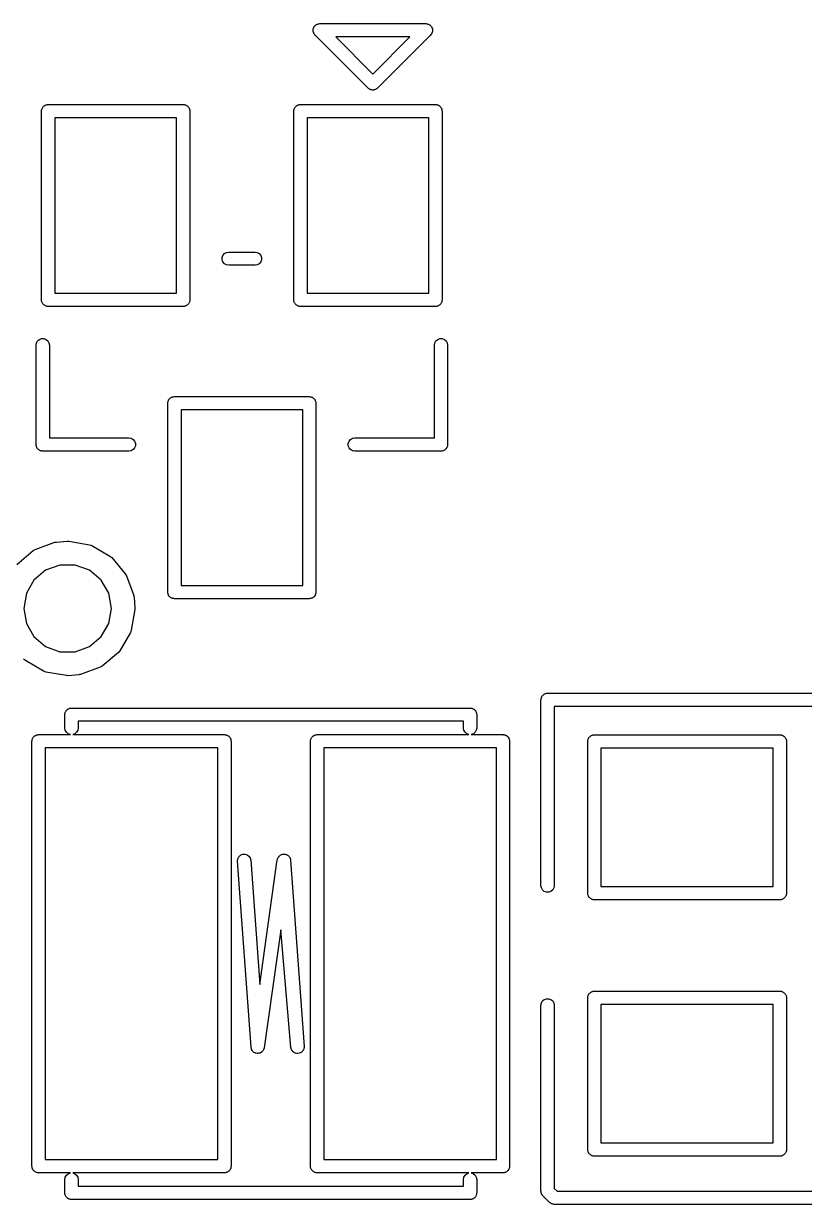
# Model space of a CAD drawing. Extents: x 105.1 to 166.9, y -128.1 to -71.6.
# Drawn here: x 142.27 to 148.15, y -122.59 to -113.7 of the extents above; entities that cross this region are included whole.
import ezdxf

# ---------------------------------------------------------------- set-up
doc = ezdxf.new("R2010")
doc.units = 0
doc.header["$MEASUREMENT"] = 0
doc.layers.add('BLACK', color=7, linetype='CONTINUOUS')

msp = doc.modelspace()

# ---------------------------------------------------------------- linework, layer by layer
at = {"layer": 'Black'}
for p, q in [((144.454, -113.729), (144.456, -113.723)), ((144.456, -113.723), (144.457, -113.722)), ((144.457, -113.722), (144.458, -113.72)), ((144.458, -113.72), (144.463, -113.715)), ((144.463, -113.715), (144.467, -113.71)), ((144.467, -113.71), (144.469, -113.709)), ((144.469, -113.709), (144.471, -113.707)), ((144.471, -113.707), (144.476, -113.705)), ((144.476, -113.705), (144.482, -113.701)), ((144.482, -113.701), (144.484, -113.701)), ((144.484, -113.701), (144.486, -113.7)), ((144.486, -113.7), (144.493, -113.699)), ((144.493, -113.699), (144.499, -113.698)), ((144.499, -113.698), (145.299, -113.698)), ((145.299, -113.698), (145.306, -113.699)), ((145.306, -113.699), (145.312, -113.7)), ((145.312, -113.7), (145.314, -113.701)), ((145.314, -113.701), (145.316, -113.701)), ((145.316, -113.701), (145.322, -113.705)), ((145.322, -113.705), (145.328, -113.707)), ((145.328, -113.707), (145.33, -113.709)), ((145.33, -113.709), (145.331, -113.71)), ((145.331, -113.71), (145.336, -113.715)), ((145.336, -113.715), (145.34, -113.72)), ((145.34, -113.72), (145.341, -113.722)), ((145.341, -113.722), (145.343, -113.723)), ((145.343, -113.723), (145.345, -113.729)), ((144.449, -113.753), (144.45, -113.746)), ((144.45, -113.755), (144.449, -113.753)), ((144.45, -113.74), (144.451, -113.737)), ((144.45, -113.746), (144.45, -113.74)), ((144.45, -113.757), (144.45, -113.755)), ((144.452, -113.763), (144.45, -113.757)), ((144.451, -113.735), (144.454, -113.729)), ((144.451, -113.737), (144.451, -113.735)), ((144.454, -113.769), (144.452, -113.763)), ((144.455, -113.771), (144.454, -113.769)), ((144.456, -113.773), (144.455, -113.771)), ((144.46, -113.778), (144.456, -113.773)), ((144.464, -113.784), (144.46, -113.778)), ((144.864, -114.184), (144.464, -113.784)), ((144.62, -113.798), (144.899, -114.078)), ((145.179, -113.798), (144.62, -113.798)), ((144.899, -114.078), (145.179, -113.798)), ((145.335, -113.784), (144.935, -114.184)), ((145.338, -113.778), (145.335, -113.784)), ((145.343, -113.773), (145.338, -113.778)), ((145.345, -113.769), (145.343, -113.771)), ((145.343, -113.771), (145.343, -113.773)), ((145.345, -113.729), (145.348, -113.735)), ((145.346, -113.763), (145.345, -113.769)), ((145.349, -113.757), (145.346, -113.763)), ((145.348, -113.735), (145.348, -113.737)), ((145.348, -113.737), (145.349, -113.74)), ((145.349, -113.74), (145.349, -113.746)), ((145.349, -113.746), (145.349, -113.753)), ((145.349, -113.753), (145.349, -113.755)), ((145.349, -113.755), (145.349, -113.757)), ((144.867, -114.186), (144.864, -114.184)), ((144.871, -114.189), (144.867, -114.186)), ((144.874, -114.191), (144.871, -114.189)), ((144.878, -114.194), (144.874, -114.191)), ((144.882, -114.195), (144.878, -114.194)), ((144.886, -114.197), (144.882, -114.195)), ((144.891, -114.197), (144.886, -114.197)), ((144.895, -114.198), (144.891, -114.197)), ((144.899, -114.198), (144.895, -114.198)), ((144.904, -114.198), (144.899, -114.198)), ((144.908, -114.197), (144.904, -114.198)), ((144.912, -114.197), (144.908, -114.197)), ((144.916, -114.195), (144.912, -114.197)), ((144.92, -114.194), (144.916, -114.195)), ((144.924, -114.191), (144.92, -114.194)), ((144.928, -114.189), (144.924, -114.191)), ((144.931, -114.186), (144.928, -114.189)), ((144.935, -114.184), (144.931, -114.186)), ((142.405, -114.348), (142.407, -114.344)), ((142.405, -114.352), (142.405, -114.348)), ((142.407, -114.344), (142.408, -114.34)), ((142.408, -114.34), (142.41, -114.336)), ((142.41, -114.336), (142.411, -114.332)), ((142.411, -114.332), (142.414, -114.328)), ((142.414, -114.328), (142.416, -114.324)), ((142.416, -114.324), (142.42, -114.322)), ((142.42, -114.322), (142.423, -114.318)), ((142.423, -114.318), (142.426, -114.316)), ((142.426, -114.316), (142.43, -114.313)), ((142.43, -114.313), (142.434, -114.312)), ((142.434, -114.312), (142.438, -114.31)), ((142.438, -114.31), (142.442, -114.309)), ((142.442, -114.309), (142.446, -114.307)), ((142.446, -114.307), (142.45, -114.307)), ((142.45, -114.307), (142.455, -114.307)), ((142.455, -114.307), (143.471, -114.307)), ((143.471, -114.307), (143.475, -114.307)), ((143.475, -114.307), (143.479, -114.307)), ((143.479, -114.307), (143.483, -114.309)), ((143.483, -114.309), (143.488, -114.31)), ((143.488, -114.31), (143.492, -114.312)), ((143.492, -114.312), (143.496, -114.313)), ((143.496, -114.313), (143.499, -114.316)), ((143.499, -114.316), (143.503, -114.318)), ((143.503, -114.318), (143.506, -114.322)), ((143.506, -114.322), (143.509, -114.324)), ((143.509, -114.324), (143.511, -114.328)), ((143.511, -114.328), (143.514, -114.332)), ((143.514, -114.332), (143.515, -114.336)), ((143.515, -114.336), (143.518, -114.34)), ((143.518, -114.34), (143.518, -114.344)), ((143.518, -114.344), (143.52, -114.348)), ((143.52, -114.348), (143.52, -114.352)), ((144.305, -114.348), (144.307, -114.344)), ((144.305, -114.352), (144.305, -114.348)), ((144.307, -114.344), (144.308, -114.34)), ((144.308, -114.34), (144.31, -114.336)), ((144.31, -114.336), (144.311, -114.332)), ((144.311, -114.332), (144.314, -114.328)), ((144.314, -114.328), (144.316, -114.324)), ((144.316, -114.324), (144.32, -114.322)), ((144.32, -114.322), (144.323, -114.318)), ((144.323, -114.318), (144.326, -114.316)), ((144.326, -114.316), (144.33, -114.313)), ((144.33, -114.313), (144.334, -114.312)), ((144.334, -114.312), (144.338, -114.31)), ((144.338, -114.31), (144.342, -114.309)), ((144.342, -114.309), (144.346, -114.307)), ((144.346, -114.307), (144.35, -114.307)), ((144.35, -114.307), (144.355, -114.307)), ((144.355, -114.307), (145.371, -114.307)), ((145.371, -114.307), (145.375, -114.307)), ((145.375, -114.307), (145.379, -114.307)), ((145.379, -114.307), (145.383, -114.309)), ((145.383, -114.309), (145.388, -114.31)), ((145.388, -114.31), (145.392, -114.312)), ((145.392, -114.312), (145.396, -114.313)), ((145.396, -114.313), (145.399, -114.316)), ((145.399, -114.316), (145.403, -114.318)), ((145.403, -114.318), (145.406, -114.322)), ((145.406, -114.322), (145.409, -114.324)), ((145.409, -114.324), (145.411, -114.328)), ((145.411, -114.328), (145.414, -114.332)), ((145.414, -114.332), (145.415, -114.336)), ((145.415, -114.336), (145.418, -114.34)), ((145.418, -114.34), (145.418, -114.344)), ((145.418, -114.344), (145.42, -114.348)), ((145.42, -114.348), (145.42, -114.352)), ((142.405, -114.357), (142.405, -114.352)), ((142.405, -115.779), (142.405, -114.357)), ((142.505, -114.407), (142.505, -115.729)), ((143.421, -114.407), (142.505, -114.407)), ((143.421, -115.729), (143.421, -114.407)), ((143.52, -114.352), (143.521, -114.357)), ((143.521, -114.357), (143.521, -115.779)), ((144.305, -114.357), (144.305, -114.352)), ((144.305, -115.779), (144.305, -114.357)), ((144.405, -114.407), (144.405, -115.729)), ((145.321, -114.407), (144.405, -114.407)), ((145.321, -115.729), (145.321, -114.407)), ((145.42, -114.352), (145.421, -114.357)), ((145.421, -114.357), (145.421, -115.779)), ((143.796, -115.421), (143.814, -115.418)), ((143.814, -115.418), (144.012, -115.418)), ((144.012, -115.418), (144.029, -115.421)), ((143.764, -115.459), (143.77, -115.443)), ((143.764, -115.477), (143.764, -115.459)), ((143.77, -115.493), (143.764, -115.477)), ((143.77, -115.443), (143.781, -115.43)), ((143.781, -115.506), (143.77, -115.493)), ((143.781, -115.43), (143.796, -115.421)), ((143.796, -115.515), (143.781, -115.506)), ((144.029, -115.421), (144.044, -115.43)), ((144.044, -115.506), (144.029, -115.515)), ((144.044, -115.43), (144.055, -115.443)), ((144.055, -115.493), (144.044, -115.506)), ((144.055, -115.443), (144.061, -115.459)), ((144.061, -115.477), (144.055, -115.493)), ((144.061, -115.459), (144.061, -115.477)), ((143.814, -115.518), (143.796, -115.515)), ((144.012, -115.518), (143.814, -115.518)), ((144.029, -115.515), (144.012, -115.518)), ((142.505, -115.729), (143.421, -115.729)), ((144.405, -115.729), (145.321, -115.729)), ((142.405, -115.783), (142.405, -115.779)), ((142.405, -115.788), (142.405, -115.783)), ((142.407, -115.792), (142.405, -115.788)), ((142.408, -115.796), (142.407, -115.792)), ((142.41, -115.8), (142.408, -115.796)), ((142.411, -115.804), (142.41, -115.8)), ((142.414, -115.807), (142.411, -115.804)), ((142.416, -115.811), (142.414, -115.807)), ((142.42, -115.814), (142.416, -115.811)), ((142.423, -115.817), (142.42, -115.814)), ((142.426, -115.819), (142.423, -115.817)), ((142.43, -115.822), (142.426, -115.819)), ((142.434, -115.824), (142.43, -115.822)), ((142.438, -115.826), (142.434, -115.824)), ((142.442, -115.827), (142.438, -115.826)), ((142.446, -115.828), (142.442, -115.827)), ((142.45, -115.828), (142.446, -115.828)), ((142.455, -115.829), (142.45, -115.828)), ((143.471, -115.829), (142.455, -115.829)), ((143.475, -115.828), (143.471, -115.829)), ((143.479, -115.828), (143.475, -115.828)), ((143.483, -115.827), (143.479, -115.828)), ((143.488, -115.826), (143.483, -115.827)), ((143.492, -115.824), (143.488, -115.826)), ((143.496, -115.822), (143.492, -115.824)), ((143.499, -115.819), (143.496, -115.822)), ((143.503, -115.817), (143.499, -115.819)), ((143.506, -115.814), (143.503, -115.817)), ((143.509, -115.811), (143.506, -115.814)), ((143.511, -115.807), (143.509, -115.811)), ((143.514, -115.804), (143.511, -115.807)), ((143.515, -115.8), (143.514, -115.804)), ((143.518, -115.796), (143.515, -115.8)), ((143.52, -115.788), (143.518, -115.792)), ((143.518, -115.792), (143.518, -115.796)), ((143.521, -115.779), (143.52, -115.783)), ((143.52, -115.783), (143.52, -115.788)), ((144.305, -115.783), (144.305, -115.779)), ((144.305, -115.788), (144.305, -115.783)), ((144.307, -115.792), (144.305, -115.788)), ((144.308, -115.796), (144.307, -115.792)), ((144.31, -115.8), (144.308, -115.796)), ((144.311, -115.804), (144.31, -115.8)), ((144.314, -115.807), (144.311, -115.804)), ((144.316, -115.811), (144.314, -115.807)), ((144.32, -115.814), (144.316, -115.811)), ((144.323, -115.817), (144.32, -115.814)), ((144.326, -115.819), (144.323, -115.817)), ((144.33, -115.822), (144.326, -115.819)), ((144.334, -115.824), (144.33, -115.822)), ((144.338, -115.826), (144.334, -115.824)), ((144.342, -115.827), (144.338, -115.826)), ((144.346, -115.828), (144.342, -115.827)), ((144.35, -115.828), (144.346, -115.828)), ((144.355, -115.829), (144.35, -115.828)), ((145.371, -115.829), (144.355, -115.829)), ((145.375, -115.828), (145.371, -115.829)), ((145.379, -115.828), (145.375, -115.828)), ((145.383, -115.827), (145.379, -115.828)), ((145.388, -115.826), (145.383, -115.827)), ((145.392, -115.824), (145.388, -115.826)), ((145.396, -115.822), (145.392, -115.824)), ((145.399, -115.819), (145.396, -115.822)), ((145.403, -115.817), (145.399, -115.819)), ((145.406, -115.814), (145.403, -115.817)), ((145.409, -115.811), (145.406, -115.814)), ((145.411, -115.807), (145.409, -115.811)), ((145.414, -115.804), (145.411, -115.807)), ((145.415, -115.8), (145.414, -115.804)), ((145.418, -115.796), (145.415, -115.8)), ((145.42, -115.788), (145.418, -115.792)), ((145.418, -115.792), (145.418, -115.796)), ((145.421, -115.779), (145.42, -115.783)), ((145.42, -115.783), (145.42, -115.788)), ((142.363, -116.119), (142.366, -116.102)), ((142.363, -116.868), (142.363, -116.119)), ((142.366, -116.102), (142.374, -116.087)), ((142.374, -116.087), (142.388, -116.076)), ((142.388, -116.076), (142.404, -116.07)), ((142.404, -116.07), (142.421, -116.07)), ((142.421, -116.07), (142.438, -116.076)), ((142.438, -116.076), (142.451, -116.087)), ((142.451, -116.087), (142.46, -116.102)), ((142.46, -116.102), (142.463, -116.119)), ((142.463, -116.119), (142.463, -116.818)), ((145.363, -116.119), (145.366, -116.102)), ((145.363, -116.818), (145.363, -116.119)), ((145.366, -116.102), (145.374, -116.087)), ((145.374, -116.087), (145.388, -116.076)), ((145.388, -116.076), (145.404, -116.07)), ((145.404, -116.07), (145.421, -116.07)), ((145.421, -116.07), (145.438, -116.076)), ((145.438, -116.076), (145.451, -116.087)), ((145.451, -116.087), (145.46, -116.102)), ((145.46, -116.102), (145.463, -116.119)), ((145.463, -116.119), (145.463, -116.868)), ((143.355, -116.548), (143.357, -116.544)), ((143.355, -116.552), (143.355, -116.548)), ((143.355, -116.557), (143.355, -116.552)), ((143.355, -117.979), (143.355, -116.557)), ((143.357, -116.544), (143.358, -116.54)), ((143.358, -116.54), (143.36, -116.536)), ((143.36, -116.536), (143.361, -116.532)), ((143.361, -116.532), (143.364, -116.528)), ((143.364, -116.528), (143.366, -116.525)), ((143.366, -116.525), (143.37, -116.522)), ((143.37, -116.522), (143.373, -116.518)), ((143.373, -116.518), (143.376, -116.516)), ((143.376, -116.516), (143.38, -116.513)), ((143.38, -116.513), (143.384, -116.512)), ((143.384, -116.512), (143.388, -116.51)), ((143.388, -116.51), (143.392, -116.509)), ((143.392, -116.509), (143.396, -116.508)), ((143.396, -116.508), (143.4, -116.508)), ((143.4, -116.508), (143.405, -116.507)), ((143.405, -116.507), (144.421, -116.507)), ((144.421, -116.507), (144.425, -116.508)), ((144.425, -116.508), (144.429, -116.508)), ((144.429, -116.508), (144.433, -116.509)), ((144.433, -116.509), (144.438, -116.51)), ((144.438, -116.51), (144.442, -116.512)), ((144.442, -116.512), (144.446, -116.513)), ((144.446, -116.513), (144.449, -116.516)), ((144.449, -116.516), (144.453, -116.518)), ((144.453, -116.518), (144.456, -116.522)), ((144.456, -116.522), (144.459, -116.525)), ((144.459, -116.525), (144.461, -116.528)), ((144.461, -116.528), (144.464, -116.532)), ((144.464, -116.532), (144.465, -116.536)), ((144.465, -116.536), (144.468, -116.54)), ((144.468, -116.54), (144.468, -116.544)), ((144.468, -116.544), (144.47, -116.548)), ((144.47, -116.548), (144.47, -116.552)), ((144.47, -116.552), (144.471, -116.557)), ((144.471, -116.557), (144.471, -117.979)), ((143.455, -116.607), (143.455, -117.929)), ((144.371, -116.607), (143.455, -116.607)), ((144.371, -117.929), (144.371, -116.607)), ((142.463, -116.818), (143.062, -116.818)), ((143.062, -116.818), (143.079, -116.821)), ((143.079, -116.821), (143.094, -116.83)), ((143.094, -116.83), (143.105, -116.843)), ((144.72, -116.843), (144.731, -116.83)), ((144.731, -116.83), (144.746, -116.821)), ((144.746, -116.821), (144.764, -116.818)), ((144.764, -116.818), (145.363, -116.818)), ((142.363, -116.872), (142.363, -116.868)), ((142.363, -116.877), (142.363, -116.872)), ((142.365, -116.881), (142.363, -116.877)), ((142.366, -116.885), (142.365, -116.881)), ((142.368, -116.889), (142.366, -116.885)), ((142.369, -116.893), (142.368, -116.889)), ((142.372, -116.896), (142.369, -116.893)), ((142.374, -116.9), (142.372, -116.896)), ((142.378, -116.903), (142.374, -116.9)), ((142.38, -116.906), (142.378, -116.903)), ((142.384, -116.908), (142.38, -116.906)), ((142.388, -116.911), (142.384, -116.908)), ((142.392, -116.913), (142.388, -116.911)), ((142.395, -116.915), (142.392, -116.913)), ((142.4, -116.916), (142.395, -116.915)), ((142.404, -116.917), (142.4, -116.916)), ((142.408, -116.917), (142.404, -116.917)), ((142.413, -116.918), (142.408, -116.917)), ((143.062, -116.918), (142.413, -116.918)), ((143.079, -116.915), (143.062, -116.918)), ((143.094, -116.906), (143.079, -116.915)), ((143.105, -116.893), (143.094, -116.906)), ((143.105, -116.843), (143.111, -116.859)), ((143.111, -116.877), (143.105, -116.893)), ((143.111, -116.859), (143.111, -116.877)), ((144.714, -116.859), (144.72, -116.843)), ((144.714, -116.877), (144.714, -116.859)), ((144.72, -116.893), (144.714, -116.877)), ((144.731, -116.906), (144.72, -116.893)), ((144.746, -116.915), (144.731, -116.906)), ((144.764, -116.918), (144.746, -116.915)), ((145.413, -116.918), (144.764, -116.918)), ((145.417, -116.917), (145.413, -116.918)), ((145.421, -116.917), (145.417, -116.917)), ((145.426, -116.916), (145.421, -116.917)), ((145.43, -116.915), (145.426, -116.916)), ((145.434, -116.913), (145.43, -116.915)), ((145.438, -116.911), (145.434, -116.913)), ((145.441, -116.908), (145.438, -116.911)), ((145.445, -116.906), (145.441, -116.908)), ((145.448, -116.903), (145.445, -116.906)), ((145.451, -116.9), (145.448, -116.903)), ((145.453, -116.896), (145.451, -116.9)), ((145.456, -116.893), (145.453, -116.896)), ((145.458, -116.889), (145.456, -116.893)), ((145.46, -116.885), (145.458, -116.889)), ((145.461, -116.881), (145.46, -116.885)), ((145.462, -116.877), (145.461, -116.881)), ((145.463, -116.868), (145.462, -116.872)), ((145.462, -116.872), (145.462, -116.877)), ((142.355, -117.659), (142.504, -117.604)), ((142.504, -117.604), (142.511, -117.603)), ((142.511, -117.603), (142.517, -117.602)), ((142.517, -117.602), (142.596, -117.595)), ((142.596, -117.595), (142.603, -117.595)), ((142.603, -117.595), (142.609, -117.595)), ((142.609, -117.595), (142.766, -117.623)), ((142.766, -117.623), (142.766, -117.623)), ((142.766, -117.623), (142.775, -117.626)), ((142.775, -117.626), (142.782, -117.629)), ((142.782, -117.629), (142.782, -117.629)), ((142.782, -117.629), (142.919, -117.708)), ((142.218, -117.77), (142.34, -117.667)), ((142.34, -117.667), (142.355, -117.659)), ((142.919, -117.708), (142.919, -117.708)), ((142.919, -117.708), (142.926, -117.714)), ((142.926, -117.714), (142.933, -117.719)), ((142.933, -117.719), (142.933, -117.719)), ((142.933, -117.719), (143.035, -117.841)), ((142.435, -117.815), (142.347, -117.889)), ((142.543, -117.776), (142.435, -117.815)), ((142.658, -117.776), (142.543, -117.776)), ((142.766, -117.815), (142.658, -117.776)), ((142.854, -117.889), (142.766, -117.815)), ((142.347, -117.889), (142.29, -117.988)), ((142.912, -117.988), (142.854, -117.889)), ((143.035, -117.841), (143.044, -117.856)), ((143.044, -117.856), (143.098, -118.005)), ((142.29, -117.988), (142.27, -118.102)), ((142.932, -118.102), (142.912, -117.988)), ((143.355, -117.984), (143.355, -117.979)), ((143.355, -117.988), (143.355, -117.984)), ((143.357, -117.992), (143.355, -117.988)), ((143.358, -117.996), (143.357, -117.992)), ((143.36, -118), (143.358, -117.996)), ((143.455, -117.929), (144.371, -117.929)), ((144.468, -117.996), (144.465, -118)), ((144.47, -117.988), (144.468, -117.992)), ((144.468, -117.992), (144.468, -117.996)), ((144.471, -117.979), (144.47, -117.984)), ((144.47, -117.984), (144.47, -117.988)), ((143.098, -118.005), (143.099, -118.012)), ((143.099, -118.012), (143.101, -118.018)), ((143.101, -118.018), (143.108, -118.097)), ((143.361, -118.004), (143.36, -118)), ((143.364, -118.008), (143.361, -118.004)), ((143.366, -118.011), (143.364, -118.008)), ((143.37, -118.014), (143.366, -118.011)), ((143.373, -118.018), (143.37, -118.014)), ((143.376, -118.02), (143.373, -118.018)), ((143.38, -118.023), (143.376, -118.02)), ((143.384, -118.024), (143.38, -118.023)), ((143.388, -118.026), (143.384, -118.024)), ((143.392, -118.027), (143.388, -118.026)), ((143.396, -118.028), (143.392, -118.027)), ((143.4, -118.028), (143.396, -118.028)), ((143.405, -118.029), (143.4, -118.028)), ((144.421, -118.029), (143.405, -118.029)), ((144.425, -118.028), (144.421, -118.029)), ((144.429, -118.028), (144.425, -118.028)), ((144.433, -118.027), (144.429, -118.028)), ((144.438, -118.026), (144.433, -118.027)), ((144.442, -118.024), (144.438, -118.026)), ((144.446, -118.023), (144.442, -118.024)), ((144.449, -118.02), (144.446, -118.023)), ((144.453, -118.018), (144.449, -118.02)), ((144.456, -118.014), (144.453, -118.018)), ((144.459, -118.011), (144.456, -118.014)), ((144.461, -118.008), (144.459, -118.011)), ((144.464, -118.004), (144.461, -118.008)), ((144.465, -118), (144.464, -118.004)), ((142.27, -118.102), (142.29, -118.215)), ((142.912, -118.215), (142.932, -118.102)), ((143.107, -118.11), (143.079, -118.267)), ((143.108, -118.097), (143.107, -118.104)), ((143.107, -118.104), (143.107, -118.11)), ((142.29, -118.215), (142.347, -118.314)), ((142.854, -118.314), (142.912, -118.215)), ((142.347, -118.314), (142.435, -118.388)), ((142.766, -118.388), (142.854, -118.314)), ((143.074, -118.283), (142.994, -118.421)), ((143.076, -118.275), (143.074, -118.283)), ((143.074, -118.283), (143.074, -118.283)), ((143.079, -118.267), (143.076, -118.275)), ((143.079, -118.267), (143.079, -118.267)), ((142.435, -118.388), (142.543, -118.428)), ((142.543, -118.428), (142.658, -118.428)), ((142.658, -118.428), (142.766, -118.388)), ((142.983, -118.434), (142.861, -118.536)), ((142.994, -118.421), (142.983, -118.434)), ((142.983, -118.434), (142.983, -118.434)), ((142.282, -118.495), (142.268, -118.484)), ((142.419, -118.575), (142.282, -118.495)), ((142.426, -118.577), (142.419, -118.575)), ((142.419, -118.575), (142.419, -118.575)), ((142.436, -118.581), (142.426, -118.577)), ((142.592, -118.608), (142.436, -118.581)), ((142.436, -118.581), (142.436, -118.581)), ((142.598, -118.608), (142.592, -118.608)), ((142.605, -118.609), (142.598, -118.608)), ((142.684, -118.602), (142.605, -118.609)), ((142.691, -118.6), (142.684, -118.602)), ((142.697, -118.599), (142.691, -118.6)), ((142.846, -118.545), (142.697, -118.599)), ((142.861, -118.536), (142.846, -118.545)), ((142.861, -118.536), (142.861, -118.536)), ((146.166, -118.79), (146.167, -118.786)), ((146.166, -120.19), (146.166, -118.79)), ((146.167, -118.781), (146.169, -118.777)), ((146.167, -118.786), (146.167, -118.781)), ((146.169, -118.773), (146.172, -118.769)), ((146.169, -118.777), (146.169, -118.773)), ((146.172, -118.769), (146.173, -118.765)), ((146.173, -118.765), (146.176, -118.762)), ((146.176, -118.762), (146.178, -118.758)), ((146.178, -118.758), (146.181, -118.755)), ((146.181, -118.755), (146.184, -118.752)), ((146.184, -118.752), (146.188, -118.75)), ((146.188, -118.75), (146.191, -118.747)), ((146.191, -118.747), (146.195, -118.745)), ((146.195, -118.745), (146.199, -118.743)), ((146.199, -118.743), (146.204, -118.742)), ((146.204, -118.742), (146.208, -118.741)), ((146.208, -118.741), (146.212, -118.741)), ((146.212, -118.741), (146.216, -118.74)), ((146.216, -118.74), (148.316, -118.74)), ((142.582, -118.889), (142.583, -118.885)), ((142.583, -118.885), (142.585, -118.881)), ((142.585, -118.881), (142.586, -118.877)), ((142.586, -118.877), (142.589, -118.873)), ((142.589, -118.873), (142.591, -118.869)), ((142.591, -118.869), (142.595, -118.867)), ((142.595, -118.867), (142.598, -118.863)), ((142.598, -118.863), (142.601, -118.861)), ((142.601, -118.861), (142.605, -118.858)), ((142.605, -118.858), (142.609, -118.857)), ((142.609, -118.857), (142.613, -118.855)), ((142.613, -118.855), (142.617, -118.854)), ((142.617, -118.854), (142.621, -118.852)), ((142.621, -118.852), (142.625, -118.852)), ((142.625, -118.852), (142.63, -118.852)), ((142.63, -118.852), (145.632, -118.852)), ((145.632, -118.852), (145.636, -118.852)), ((145.636, -118.852), (145.641, -118.852)), ((145.641, -118.852), (145.645, -118.854)), ((145.645, -118.854), (145.649, -118.855)), ((145.649, -118.855), (145.653, -118.857)), ((145.653, -118.857), (145.657, -118.858)), ((145.657, -118.858), (145.66, -118.861)), ((145.66, -118.861), (145.664, -118.863)), ((145.664, -118.863), (145.667, -118.867)), ((145.667, -118.867), (145.67, -118.869)), ((145.67, -118.869), (145.672, -118.873)), ((145.672, -118.873), (145.675, -118.877)), ((145.675, -118.877), (145.677, -118.881)), ((145.677, -118.881), (145.679, -118.885)), ((145.679, -118.885), (145.68, -118.889)), ((148.266, -118.84), (146.266, -118.84)), ((146.266, -118.84), (146.266, -120.19)), ((142.58, -118.893), (142.582, -118.889)), ((142.58, -118.897), (142.58, -118.893)), ((142.58, -118.902), (142.58, -118.897)), ((142.58, -119.003), (142.58, -118.902)), ((142.68, -118.952), (142.68, -119.003)), ((145.582, -118.952), (142.68, -118.952)), ((145.582, -119.003), (145.582, -118.952)), ((145.68, -118.889), (145.681, -118.893)), ((145.681, -118.893), (145.681, -118.897)), ((145.681, -118.897), (145.682, -118.902)), ((145.682, -118.902), (145.682, -119.003)), ((142.35, -119.064), (142.354, -119.062)), ((142.354, -119.062), (142.357, -119.059)), ((142.357, -119.059), (142.361, -119.058)), ((142.361, -119.058), (142.365, -119.055)), ((142.365, -119.055), (142.369, -119.055)), ((142.369, -119.055), (142.373, -119.053)), ((142.373, -119.053), (142.378, -119.053)), ((142.378, -119.053), (142.382, -119.052)), ((142.382, -119.052), (142.621, -119.052)), ((142.583, -119.02), (142.58, -119.003)), ((142.591, -119.035), (142.583, -119.02)), ((142.605, -119.047), (142.591, -119.035)), ((142.621, -119.052), (142.605, -119.047)), ((142.655, -119.047), (142.639, -119.052)), ((142.639, -119.052), (143.782, -119.052)), ((142.668, -119.035), (142.655, -119.047)), ((142.677, -119.02), (142.668, -119.035)), ((142.68, -119.003), (142.677, -119.02)), ((143.782, -119.052), (143.786, -119.053)), ((143.786, -119.053), (143.79, -119.053)), ((143.79, -119.053), (143.794, -119.055)), ((143.794, -119.055), (143.799, -119.055)), ((143.799, -119.055), (143.802, -119.058)), ((143.802, -119.058), (143.807, -119.059)), ((143.807, -119.059), (143.81, -119.062)), ((143.81, -119.062), (143.814, -119.064)), ((144.448, -119.064), (144.452, -119.062)), ((144.452, -119.062), (144.455, -119.059)), ((144.455, -119.059), (144.459, -119.058)), ((144.459, -119.058), (144.463, -119.055)), ((144.463, -119.055), (144.467, -119.055)), ((144.467, -119.055), (144.471, -119.053)), ((144.471, -119.053), (144.476, -119.053)), ((144.476, -119.053), (144.48, -119.052)), ((144.48, -119.052), (145.623, -119.052)), ((145.585, -119.02), (145.582, -119.003)), ((145.594, -119.035), (145.585, -119.02)), ((145.607, -119.047), (145.594, -119.035)), ((145.623, -119.052), (145.607, -119.047)), ((145.657, -119.047), (145.641, -119.052)), ((145.641, -119.052), (145.88, -119.052)), ((145.67, -119.035), (145.657, -119.047)), ((145.679, -119.02), (145.67, -119.035)), ((145.682, -119.003), (145.679, -119.02)), ((145.88, -119.052), (145.884, -119.053)), ((145.884, -119.053), (145.888, -119.053)), ((145.888, -119.053), (145.892, -119.055)), ((145.892, -119.055), (145.897, -119.055)), ((145.897, -119.055), (145.9, -119.058)), ((145.9, -119.058), (145.905, -119.059)), ((145.905, -119.059), (145.908, -119.062)), ((145.908, -119.062), (145.912, -119.064)), ((146.536, -119.065), (146.54, -119.063)), ((146.54, -119.063), (146.543, -119.06)), ((146.543, -119.06), (146.547, -119.059)), ((146.547, -119.059), (146.551, -119.057)), ((146.551, -119.057), (146.555, -119.056)), ((146.555, -119.056), (146.559, -119.054)), ((146.559, -119.054), (146.564, -119.054)), ((146.564, -119.054), (146.568, -119.054)), ((146.568, -119.054), (147.965, -119.054)), ((147.965, -119.054), (147.969, -119.054)), ((147.969, -119.054), (147.974, -119.054)), ((147.974, -119.054), (147.978, -119.056)), ((147.978, -119.056), (147.982, -119.057)), ((147.982, -119.057), (147.986, -119.059)), ((147.986, -119.059), (147.99, -119.06)), ((147.99, -119.06), (147.993, -119.063)), ((147.993, -119.063), (147.997, -119.065)), ((142.332, -119.102), (142.333, -119.098)), ((142.332, -122.303), (142.332, -119.102)), ((142.333, -119.094), (142.334, -119.09)), ((142.333, -119.098), (142.333, -119.094)), ((142.334, -119.09), (142.335, -119.085)), ((142.335, -119.085), (142.337, -119.081)), ((142.337, -119.081), (142.339, -119.077)), ((142.339, -119.077), (142.342, -119.074)), ((142.342, -119.074), (142.344, -119.07)), ((142.344, -119.07), (142.347, -119.067)), ((142.347, -119.067), (142.35, -119.064)), ((142.432, -119.152), (142.432, -122.253)), ((143.732, -119.152), (142.432, -119.152)), ((143.732, -122.253), (143.732, -119.152)), ((143.814, -119.064), (143.817, -119.067)), ((143.817, -119.067), (143.82, -119.07)), ((143.82, -119.07), (143.822, -119.074)), ((143.822, -119.074), (143.825, -119.077)), ((143.825, -119.077), (143.826, -119.081)), ((143.826, -119.081), (143.829, -119.085)), ((143.829, -119.085), (143.829, -119.09)), ((143.829, -119.09), (143.831, -119.094)), ((143.831, -119.094), (143.831, -119.098)), ((143.831, -119.098), (143.832, -119.102)), ((143.832, -119.102), (143.832, -122.303)), ((144.43, -119.102), (144.431, -119.098)), ((144.43, -122.303), (144.43, -119.102)), ((144.431, -119.094), (144.432, -119.09)), ((144.431, -119.098), (144.431, -119.094)), ((144.432, -119.09), (144.433, -119.085)), ((144.433, -119.085), (144.435, -119.081)), ((144.435, -119.081), (144.437, -119.077)), ((144.437, -119.077), (144.44, -119.074)), ((144.44, -119.074), (144.442, -119.07)), ((144.442, -119.07), (144.445, -119.067)), ((144.445, -119.067), (144.448, -119.064)), ((144.53, -119.152), (144.53, -122.253)), ((145.83, -119.152), (144.53, -119.152)), ((145.83, -122.253), (145.83, -119.152)), ((145.912, -119.064), (145.915, -119.067)), ((145.915, -119.067), (145.918, -119.07)), ((145.918, -119.07), (145.92, -119.074)), ((145.92, -119.074), (145.923, -119.077)), ((145.923, -119.077), (145.924, -119.081)), ((145.924, -119.081), (145.927, -119.085)), ((145.927, -119.085), (145.927, -119.09)), ((145.927, -119.09), (145.929, -119.094)), ((145.929, -119.094), (145.929, -119.098)), ((145.929, -119.098), (145.93, -119.102)), ((145.93, -119.102), (145.93, -122.303)), ((146.518, -119.104), (146.519, -119.099)), ((146.518, -120.247), (146.518, -119.104)), ((146.519, -119.095), (146.52, -119.091)), ((146.519, -119.099), (146.519, -119.095)), ((146.52, -119.091), (146.521, -119.087)), ((146.521, -119.087), (146.523, -119.083)), ((146.523, -119.083), (146.525, -119.079)), ((146.525, -119.079), (146.527, -119.075)), ((146.527, -119.075), (146.53, -119.071)), ((146.53, -119.071), (146.533, -119.069)), ((146.533, -119.069), (146.536, -119.065)), ((147.997, -119.065), (148, -119.069)), ((148, -119.069), (148.003, -119.071)), ((148.003, -119.071), (148.005, -119.075)), ((148.005, -119.075), (148.008, -119.079)), ((148.008, -119.079), (148.01, -119.083)), ((148.01, -119.083), (148.012, -119.087)), ((148.012, -119.087), (148.013, -119.091)), ((148.013, -119.091), (148.014, -119.095)), ((148.014, -119.095), (148.014, -119.099)), ((148.014, -119.099), (148.015, -119.104)), ((148.015, -119.104), (148.015, -120.247)), ((146.618, -119.154), (146.618, -120.197)), ((147.915, -119.154), (146.618, -119.154)), ((147.915, -120.197), (147.915, -119.154)), ((143.902, -119.96), (143.918, -119.953)), ((143.918, -119.953), (143.935, -119.952)), ((143.935, -119.952), (143.952, -119.957)), ((144.215, -119.954), (144.218, -119.953)), ((144.218, -119.953), (144.223, -119.953)), ((144.223, -119.953), (144.228, -119.952)), ((144.228, -119.952), (144.232, -119.952)), ((144.232, -119.952), (144.235, -119.952)), ((144.235, -119.952), (144.24, -119.953)), ((144.24, -119.953), (144.245, -119.954)), ((143.88, -120.005), (143.882, -119.988)), ((143.982, -121.407), (143.88, -120.005)), ((143.882, -119.988), (143.89, -119.972)), ((143.89, -119.972), (143.902, -119.96)), ((143.952, -119.957), (143.966, -119.967)), ((143.966, -119.967), (143.976, -119.981)), ((143.976, -119.981), (143.98, -119.998)), ((143.98, -119.998), (144.048, -120.933)), ((144.048, -120.933), (144.18, -119.995)), ((144.18, -119.995), (144.181, -119.991)), ((144.181, -119.991), (144.182, -119.988)), ((144.182, -119.988), (144.184, -119.983)), ((144.184, -119.983), (144.186, -119.978)), ((144.186, -119.978), (144.188, -119.975)), ((144.188, -119.975), (144.189, -119.972)), ((144.189, -119.972), (144.193, -119.969)), ((144.193, -119.969), (144.197, -119.964)), ((144.197, -119.964), (144.199, -119.963)), ((144.199, -119.963), (144.202, -119.96)), ((144.202, -119.96), (144.207, -119.958)), ((144.207, -119.958), (144.211, -119.955)), ((144.211, -119.955), (144.215, -119.954)), ((144.245, -119.954), (144.248, -119.956)), ((144.248, -119.956), (144.252, -119.957)), ((144.252, -119.957), (144.256, -119.96)), ((144.256, -119.96), (144.261, -119.962)), ((144.261, -119.962), (144.263, -119.965)), ((144.263, -119.965), (144.266, -119.967)), ((144.266, -119.967), (144.269, -119.971)), ((144.269, -119.971), (144.272, -119.975)), ((144.272, -119.975), (144.274, -119.978)), ((144.274, -119.978), (144.276, -119.981)), ((144.276, -119.981), (144.277, -119.986)), ((144.277, -119.986), (144.279, -119.991)), ((144.279, -119.991), (144.279, -119.995)), ((144.279, -119.995), (144.28, -119.998)), ((144.28, -119.998), (144.381, -121.4)), ((146.169, -120.207), (146.166, -120.19)), ((146.178, -120.222), (146.169, -120.207)), ((146.263, -120.207), (146.255, -120.222)), ((146.266, -120.19), (146.263, -120.207)), ((146.618, -120.197), (147.915, -120.197)), ((146.191, -120.234), (146.178, -120.222)), ((146.208, -120.239), (146.191, -120.234)), ((146.225, -120.239), (146.208, -120.239)), ((146.241, -120.234), (146.225, -120.239)), ((146.255, -120.222), (146.241, -120.234)), ((146.519, -120.251), (146.518, -120.247)), ((146.519, -120.255), (146.519, -120.251)), ((146.52, -120.259), (146.519, -120.255)), ((146.521, -120.264), (146.52, -120.259)), ((146.523, -120.267), (146.521, -120.264)), ((146.525, -120.272), (146.523, -120.267)), ((146.527, -120.275), (146.525, -120.272)), ((146.53, -120.279), (146.527, -120.275)), ((146.533, -120.282), (146.53, -120.279)), ((146.536, -120.285), (146.533, -120.282)), ((146.54, -120.287), (146.536, -120.285)), ((146.543, -120.29), (146.54, -120.287)), ((146.547, -120.291), (146.543, -120.29)), ((146.551, -120.294), (146.547, -120.291)), ((146.555, -120.294), (146.551, -120.294)), ((146.559, -120.296), (146.555, -120.294)), ((146.564, -120.296), (146.559, -120.296)), ((146.568, -120.297), (146.564, -120.296)), ((147.965, -120.297), (146.568, -120.297)), ((147.969, -120.296), (147.965, -120.297)), ((147.974, -120.296), (147.969, -120.296)), ((147.978, -120.294), (147.974, -120.296)), ((147.982, -120.294), (147.978, -120.294)), ((147.986, -120.291), (147.982, -120.294)), ((147.99, -120.29), (147.986, -120.291)), ((147.993, -120.287), (147.99, -120.29)), ((147.997, -120.285), (147.993, -120.287)), ((148, -120.282), (147.997, -120.285)), ((148.003, -120.279), (148, -120.282)), ((148.005, -120.275), (148.003, -120.279)), ((148.008, -120.272), (148.005, -120.275)), ((148.01, -120.267), (148.008, -120.272)), ((148.012, -120.264), (148.01, -120.267)), ((148.013, -120.259), (148.012, -120.264)), ((148.014, -120.255), (148.013, -120.259)), ((148.015, -120.247), (148.014, -120.251)), ((148.014, -120.251), (148.014, -120.255)), ((144.207, -120.522), (144.081, -121.411)), ((144.282, -121.408), (144.207, -120.522)), ((146.52, -121.021), (146.521, -121.017)), ((146.521, -121.017), (146.523, -121.013)), ((146.523, -121.013), (146.525, -121.009)), ((146.525, -121.009), (146.527, -121.006)), ((146.527, -121.006), (146.53, -121.002)), ((146.53, -121.002), (146.533, -120.999)), ((146.533, -120.999), (146.536, -120.996)), ((146.536, -120.996), (146.54, -120.994)), ((146.54, -120.994), (146.543, -120.991)), ((146.543, -120.991), (146.547, -120.989)), ((146.547, -120.989), (146.551, -120.987)), ((146.551, -120.987), (146.555, -120.986)), ((146.555, -120.986), (146.559, -120.985)), ((146.559, -120.985), (146.564, -120.985)), ((146.564, -120.985), (146.568, -120.984)), ((146.568, -120.984), (147.965, -120.984)), ((147.965, -120.984), (147.969, -120.985)), ((147.969, -120.985), (147.974, -120.985)), ((147.974, -120.985), (147.978, -120.986)), ((147.978, -120.986), (147.982, -120.987)), ((147.982, -120.987), (147.986, -120.989)), ((147.986, -120.989), (147.99, -120.991)), ((147.99, -120.991), (147.993, -120.994)), ((147.993, -120.994), (147.997, -120.996)), ((147.997, -120.996), (148, -120.999)), ((148, -120.999), (148.003, -121.002)), ((148.003, -121.002), (148.005, -121.006)), ((148.005, -121.006), (148.008, -121.009)), ((148.008, -121.009), (148.01, -121.013)), ((148.01, -121.013), (148.012, -121.017)), ((148.012, -121.017), (148.013, -121.021)), ((146.166, -121.09), (146.169, -121.073)), ((146.166, -122.49), (146.166, -121.09)), ((146.169, -121.073), (146.178, -121.058)), ((146.178, -121.058), (146.191, -121.047)), ((146.191, -121.047), (146.208, -121.041)), ((146.208, -121.041), (146.225, -121.041)), ((146.225, -121.041), (146.241, -121.047)), ((146.241, -121.047), (146.255, -121.058)), ((146.255, -121.058), (146.263, -121.073)), ((146.263, -121.073), (146.266, -121.09)), ((146.266, -121.09), (146.266, -122.47)), ((146.518, -121.034), (146.519, -121.03)), ((146.518, -122.177), (146.518, -121.034)), ((146.519, -121.025), (146.52, -121.021)), ((146.519, -121.03), (146.519, -121.025)), ((146.618, -121.084), (146.618, -122.127)), ((147.915, -121.084), (146.618, -121.084)), ((147.915, -122.127), (147.915, -121.084)), ((148.013, -121.021), (148.014, -121.025)), ((148.014, -121.025), (148.014, -121.03)), ((148.014, -121.03), (148.015, -121.034)), ((148.015, -121.034), (148.015, -122.177)), ((143.983, -121.41), (143.982, -121.407)), ((143.983, -121.414), (143.983, -121.41)), ((143.985, -121.419), (143.983, -121.414)), ((143.986, -121.424), (143.985, -121.419)), ((143.988, -121.427), (143.986, -121.424)), ((143.989, -121.43), (143.988, -121.427)), ((143.993, -121.434), (143.989, -121.43)), ((143.996, -121.438), (143.993, -121.434)), ((143.999, -121.44), (143.996, -121.438)), ((144.001, -121.443), (143.999, -121.44)), ((144.006, -121.445), (144.001, -121.443)), ((144.01, -121.448), (144.006, -121.445)), ((144.013, -121.449), (144.01, -121.448)), ((144.016, -121.451), (144.013, -121.449)), ((144.021, -121.452), (144.016, -121.451)), ((144.027, -121.453), (144.021, -121.452)), ((144.03, -121.453), (144.027, -121.453)), ((144.033, -121.453), (144.03, -121.453)), ((144.039, -121.452), (144.033, -121.453)), ((144.044, -121.452), (144.039, -121.452)), ((144.047, -121.451), (144.044, -121.452)), ((144.05, -121.45), (144.047, -121.451)), ((144.055, -121.447), (144.05, -121.45)), ((144.06, -121.445), (144.055, -121.447)), ((144.062, -121.442), (144.06, -121.445)), ((144.065, -121.441), (144.062, -121.442)), ((144.068, -121.436), (144.065, -121.441)), ((144.072, -121.433), (144.068, -121.436)), ((144.074, -121.43), (144.072, -121.433)), ((144.076, -121.427), (144.074, -121.43)), ((144.077, -121.422), (144.076, -121.427)), ((144.08, -121.417), (144.077, -121.422)), ((144.081, -121.411), (144.08, -121.414)), ((144.08, -121.414), (144.08, -121.417)), ((144.284, -121.416), (144.282, -121.408)), ((144.286, -121.424), (144.284, -121.416)), ((144.286, -121.425), (144.286, -121.424)), ((144.286, -121.424), (144.286, -121.424)), ((144.291, -121.431), (144.286, -121.425)), ((144.296, -121.438), (144.291, -121.431)), ((144.296, -121.439), (144.296, -121.438)), ((144.303, -121.444), (144.296, -121.439)), ((144.296, -121.439), (144.296, -121.439)), ((144.31, -121.448), (144.303, -121.444)), ((144.31, -121.449), (144.31, -121.448)), ((144.318, -121.451), (144.31, -121.449)), ((144.31, -121.449), (144.31, -121.449)), ((144.326, -121.453), (144.318, -121.451)), ((144.327, -121.453), (144.326, -121.453)), ((144.335, -121.453), (144.327, -121.453)), ((144.327, -121.453), (144.327, -121.453)), ((144.344, -121.452), (144.335, -121.453)), ((144.352, -121.448), (144.344, -121.452)), ((144.344, -121.452), (144.344, -121.452)), ((144.344, -121.452), (144.344, -121.452)), ((144.36, -121.445), (144.352, -121.448)), ((144.366, -121.439), (144.36, -121.445)), ((144.36, -121.445), (144.36, -121.445)), ((144.36, -121.445), (144.36, -121.445)), ((144.372, -121.433), (144.366, -121.439)), ((144.376, -121.425), (144.372, -121.432)), ((144.372, -121.432), (144.372, -121.433)), ((144.372, -121.433), (144.372, -121.433)), ((144.38, -121.417), (144.376, -121.425)), ((144.381, -121.408), (144.38, -121.417)), ((144.38, -121.417), (144.38, -121.417)), ((144.38, -121.417), (144.38, -121.417)), ((144.381, -121.4), (144.381, -121.408)), ((146.618, -122.127), (147.915, -122.127)), ((142.432, -122.253), (143.732, -122.253)), ((144.53, -122.253), (145.83, -122.253)), ((146.519, -122.181), (146.518, -122.177)), ((146.519, -122.186), (146.519, -122.181)), ((146.52, -122.19), (146.519, -122.186)), ((146.521, -122.194), (146.52, -122.19)), ((146.523, -122.198), (146.521, -122.194)), ((146.525, -122.202), (146.523, -122.198)), ((146.527, -122.205), (146.525, -122.202)), ((146.53, -122.209), (146.527, -122.205)), ((146.533, -122.212), (146.53, -122.209)), ((146.536, -122.215), (146.533, -122.212)), ((146.54, -122.217), (146.536, -122.215)), ((146.543, -122.22), (146.54, -122.217)), ((146.547, -122.222), (146.543, -122.22)), ((146.551, -122.224), (146.547, -122.222)), ((146.555, -122.225), (146.551, -122.224)), ((146.559, -122.226), (146.555, -122.225)), ((146.564, -122.226), (146.559, -122.226)), ((146.568, -122.227), (146.564, -122.226)), ((147.965, -122.227), (146.568, -122.227)), ((147.969, -122.226), (147.965, -122.227)), ((147.974, -122.226), (147.969, -122.226)), ((147.978, -122.225), (147.974, -122.226)), ((147.982, -122.224), (147.978, -122.225)), ((147.986, -122.222), (147.982, -122.224)), ((147.99, -122.22), (147.986, -122.222)), ((147.993, -122.217), (147.99, -122.22)), ((147.997, -122.215), (147.993, -122.217)), ((148, -122.212), (147.997, -122.215)), ((148.003, -122.209), (148, -122.212)), ((148.005, -122.205), (148.003, -122.209)), ((148.008, -122.202), (148.005, -122.205)), ((148.01, -122.198), (148.008, -122.202)), ((148.012, -122.194), (148.01, -122.198)), ((148.013, -122.19), (148.012, -122.194)), ((148.014, -122.186), (148.013, -122.19)), ((148.015, -122.177), (148.014, -122.181)), ((148.014, -122.181), (148.014, -122.186)), ((142.333, -122.307), (142.332, -122.303)), ((142.333, -122.311), (142.333, -122.307)), ((142.334, -122.316), (142.333, -122.311)), ((142.335, -122.32), (142.334, -122.316)), ((142.337, -122.324), (142.335, -122.32)), ((142.339, -122.328), (142.337, -122.324)), ((142.342, -122.331), (142.339, -122.328)), ((142.344, -122.335), (142.342, -122.331)), ((142.347, -122.338), (142.344, -122.335)), ((142.35, -122.341), (142.347, -122.338)), ((142.354, -122.343), (142.35, -122.341)), ((142.357, -122.346), (142.354, -122.343)), ((142.361, -122.348), (142.357, -122.346)), ((142.365, -122.35), (142.361, -122.348)), ((142.369, -122.35), (142.365, -122.35)), ((142.373, -122.352), (142.369, -122.35)), ((142.378, -122.352), (142.373, -122.352)), ((142.382, -122.353), (142.378, -122.352)), ((142.621, -122.353), (142.382, -122.353)), ((142.605, -122.359), (142.621, -122.353)), ((143.782, -122.353), (142.639, -122.353)), ((142.639, -122.353), (142.655, -122.359)), ((143.786, -122.352), (143.782, -122.353)), ((143.79, -122.352), (143.786, -122.352)), ((143.794, -122.35), (143.79, -122.352)), ((143.799, -122.35), (143.794, -122.35)), ((143.802, -122.348), (143.799, -122.35)), ((143.807, -122.346), (143.802, -122.348)), ((143.81, -122.343), (143.807, -122.346)), ((143.814, -122.341), (143.81, -122.343)), ((143.817, -122.338), (143.814, -122.341)), ((143.82, -122.335), (143.817, -122.338)), ((143.822, -122.331), (143.82, -122.335)), ((143.825, -122.328), (143.822, -122.331)), ((143.826, -122.324), (143.825, -122.328)), ((143.829, -122.32), (143.826, -122.324)), ((143.831, -122.311), (143.829, -122.316)), ((143.829, -122.316), (143.829, -122.32)), ((143.832, -122.303), (143.831, -122.307)), ((143.831, -122.307), (143.831, -122.311)), ((144.431, -122.307), (144.43, -122.303)), ((144.431, -122.311), (144.431, -122.307)), ((144.432, -122.316), (144.431, -122.311)), ((144.433, -122.32), (144.432, -122.316)), ((144.435, -122.324), (144.433, -122.32)), ((144.437, -122.328), (144.435, -122.324)), ((144.44, -122.331), (144.437, -122.328)), ((144.442, -122.335), (144.44, -122.331)), ((144.445, -122.338), (144.442, -122.335)), ((144.448, -122.341), (144.445, -122.338)), ((144.452, -122.343), (144.448, -122.341)), ((144.455, -122.346), (144.452, -122.343)), ((144.459, -122.348), (144.455, -122.346)), ((144.463, -122.35), (144.459, -122.348)), ((144.467, -122.35), (144.463, -122.35)), ((144.471, -122.352), (144.467, -122.35)), ((144.476, -122.352), (144.471, -122.352)), ((144.48, -122.353), (144.476, -122.352)), ((145.623, -122.353), (144.48, -122.353)), ((145.607, -122.359), (145.623, -122.353)), ((145.88, -122.353), (145.641, -122.353)), ((145.641, -122.353), (145.657, -122.359)), ((145.884, -122.352), (145.88, -122.353)), ((145.888, -122.352), (145.884, -122.352)), ((145.892, -122.35), (145.888, -122.352)), ((145.897, -122.35), (145.892, -122.35)), ((145.9, -122.348), (145.897, -122.35)), ((145.905, -122.346), (145.9, -122.348)), ((145.908, -122.343), (145.905, -122.346)), ((145.912, -122.341), (145.908, -122.343)), ((145.915, -122.338), (145.912, -122.341)), ((145.918, -122.335), (145.915, -122.338)), ((145.92, -122.331), (145.918, -122.335)), ((145.923, -122.328), (145.92, -122.331)), ((145.924, -122.324), (145.923, -122.328)), ((145.927, -122.32), (145.924, -122.324)), ((145.929, -122.311), (145.927, -122.316)), ((145.927, -122.316), (145.927, -122.32)), ((145.93, -122.303), (145.929, -122.307)), ((145.929, -122.307), (145.929, -122.311)), ((142.58, -122.402), (142.583, -122.385)), ((142.58, -122.503), (142.58, -122.402)), ((142.583, -122.385), (142.591, -122.37)), ((142.591, -122.37), (142.605, -122.359)), ((142.655, -122.359), (142.668, -122.37)), ((142.668, -122.37), (142.677, -122.385)), ((142.677, -122.385), (142.68, -122.402)), ((142.68, -122.402), (142.68, -122.453)), ((145.582, -122.402), (145.585, -122.385)), ((145.582, -122.453), (145.582, -122.402)), ((145.585, -122.385), (145.594, -122.37)), ((145.594, -122.37), (145.607, -122.359)), ((145.657, -122.359), (145.67, -122.37)), ((145.67, -122.37), (145.679, -122.385)), ((145.679, -122.385), (145.682, -122.402)), ((145.682, -122.402), (145.682, -122.503)), ((142.58, -122.508), (142.58, -122.503)), ((142.58, -122.512), (142.58, -122.508)), ((142.582, -122.516), (142.58, -122.512)), ((142.583, -122.521), (142.582, -122.516)), ((142.585, -122.524), (142.583, -122.521)), ((142.586, -122.528), (142.585, -122.524)), ((142.589, -122.532), (142.586, -122.528)), ((142.68, -122.453), (145.582, -122.453)), ((145.675, -122.528), (145.672, -122.532)), ((145.677, -122.524), (145.675, -122.528)), ((145.679, -122.521), (145.677, -122.524)), ((145.68, -122.516), (145.679, -122.521)), ((145.681, -122.512), (145.68, -122.516)), ((145.682, -122.503), (145.681, -122.508)), ((145.681, -122.508), (145.681, -122.512)), ((146.167, -122.493), (146.166, -122.49)), ((146.167, -122.495), (146.167, -122.493)), ((146.168, -122.501), (146.167, -122.495)), ((146.169, -122.508), (146.168, -122.501)), ((146.171, -122.51), (146.169, -122.508)), ((146.171, -122.512), (146.171, -122.51)), ((146.175, -122.517), (146.171, -122.512)), ((146.178, -122.523), (146.175, -122.517)), ((146.18, -122.524), (146.178, -122.523)), ((146.181, -122.526), (146.18, -122.524)), ((146.231, -122.576), (146.181, -122.526)), ((146.266, -122.47), (146.287, -122.49)), ((146.287, -122.49), (148.266, -122.49)), ((142.591, -122.536), (142.589, -122.532)), ((142.595, -122.538), (142.591, -122.536)), ((142.598, -122.542), (142.595, -122.538)), ((142.601, -122.544), (142.598, -122.542)), ((142.605, -122.547), (142.601, -122.544)), ((142.609, -122.548), (142.605, -122.547)), ((142.613, -122.55), (142.609, -122.548)), ((142.617, -122.551), (142.613, -122.55)), ((142.621, -122.553), (142.617, -122.551)), ((142.625, -122.553), (142.621, -122.553)), ((142.63, -122.553), (142.625, -122.553)), ((145.632, -122.553), (142.63, -122.553)), ((145.636, -122.553), (145.632, -122.553)), ((145.641, -122.553), (145.636, -122.553)), ((145.645, -122.551), (145.641, -122.553)), ((145.649, -122.55), (145.645, -122.551)), ((145.653, -122.548), (145.649, -122.55)), ((145.657, -122.547), (145.653, -122.548)), ((145.66, -122.544), (145.657, -122.547)), ((145.664, -122.542), (145.66, -122.544)), ((145.667, -122.538), (145.664, -122.542)), ((145.67, -122.536), (145.667, -122.538)), ((145.672, -122.532), (145.67, -122.536)), ((146.233, -122.577), (146.231, -122.576)), ((146.234, -122.579), (146.233, -122.577)), ((146.24, -122.582), (146.234, -122.579)), ((146.245, -122.586), (146.24, -122.582)), ((146.247, -122.586), (146.245, -122.586)), ((146.249, -122.587), (146.247, -122.586)), ((146.256, -122.588), (146.249, -122.587)), ((146.262, -122.59), (146.256, -122.588)), ((146.264, -122.59), (146.262, -122.59)), ((146.266, -122.59), (146.264, -122.59)), ((148.316, -122.59), (146.266, -122.59))]:
    msp.add_line(p, q, dxfattribs=at)

doc.saveas('drawing.dxf')
